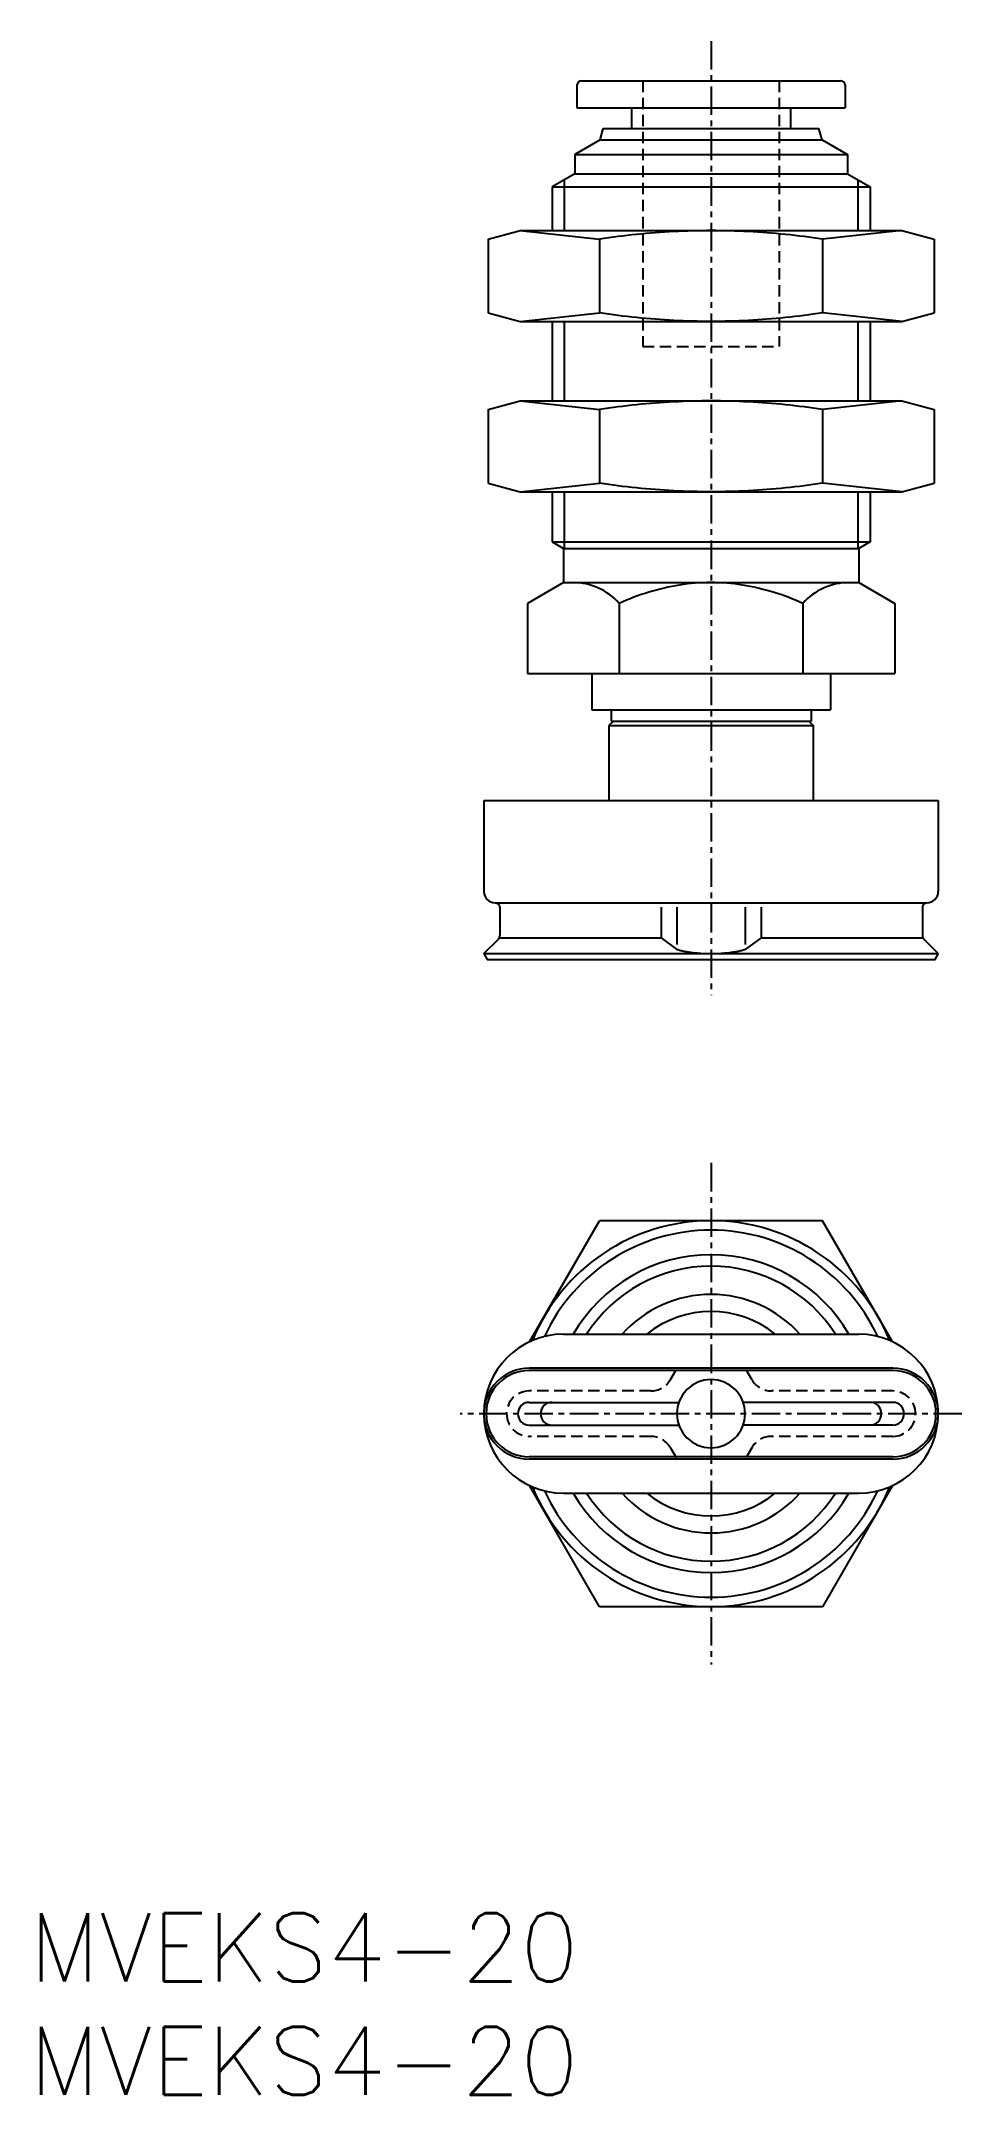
# Model space of a CAD drawing. Extents: x 0.5 to 41, y 0 to 90.4.
import ezdxf

# ---------------------------------------------------------------- set-up
doc = ezdxf.new("R2010")
doc.units = 0
doc.linetypes.add('CENTER', pattern=[2, 1.25, -0.25, 0.25, -0.25])
doc.linetypes.add('DASHED', pattern=[0.75, 0.5, -0.25])
doc.layers.get('0').update_dxf_attribs({"linetype": 'CONTINUOUS'})
doc.layers.add('CENTER', color=1, linetype='CENTER')
doc.styles.get("Standard").update_dxf_attribs({"font": 'txt.shx'})

# ---------------------------------------------------------------- blocks, each defined once
blk = doc.blocks.new('*U10')
at = {"color": 7, "linetype": 'CONTINUOUS'}
blk.add_text('MVEKS4-20', height=3, dxfattribs=at).set_placement((0, 0))
blk = doc.blocks.new('*U11')
at = {"color": 7, "linetype": 'CONTINUOUS'}
blk.add_text('MVEKS4-20', height=3, dxfattribs=at).set_placement((0, 5))

msp = doc.modelspace()

# ---------------------------------------------------------------- linework, layer by layer
at = {"color": 7, "linetype": 'CONTINUOUS'}
for p, q in [((24.3, 88.7), (35.7, 88.7)), ((24.1, 88.5), (24.1, 87.5)), ((35.9, 88.5), (35.9, 87.5)), ((24.1, 87.5), (35.9, 87.5)), ((26.5, 87.5), (26.5, 86.6)), ((33.5, 87.5), (33.5, 86.6)), ((25.116, 86.1), (24, 85.456)), ((25.116, 86.1), (25.25, 86.6)), ((25.116, 86.1), (34.884, 86.1)), ((25.25, 86.6), (34.75, 86.6)), ((34.884, 86.1), (34.75, 86.6)), ((34.884, 86.1), (36, 85.456)), ((24, 85.456), (24, 84.6)), ((24, 85.456), (36, 85.456)), ((36, 85.456), (36, 84.6)), ((24, 84.6), (23, 84.023)), ((23.542, 84.335), (23.542, 82.1)), ((24, 84.6), (36, 84.6)), ((36, 84.6), (37, 84.023)), ((36.459, 84.335), (36.459, 82.1)), ((23, 84.023), (23, 82.1)), ((23, 84.023), (37, 84.023)), ((37, 84.023), (37, 82.1)), ((20.185, 81.721), (21.6, 82.1)), ((20.185, 81.721), (20.185, 78.479)), ((21.6, 82.1), (38.4, 82.1)), ((25.093, 81.721), (25.093, 78.479)), ((34.907, 81.721), (34.907, 78.479)), ((38.4, 82.1), (39.815, 81.721)), ((39.815, 81.721), (39.815, 78.479)), ((20.185, 78.479), (21.6, 78.1)), ((21.6, 78.1), (38.4, 78.1)), ((23, 78.1), (23, 74.6)), ((23.542, 78.1), (23.542, 74.6)), ((36.459, 78.1), (36.459, 74.6)), ((37, 78.1), (37, 74.6)), ((38.4, 78.1), (39.815, 78.479)), ((20.185, 74.221), (21.6, 74.6)), ((20.185, 74.221), (20.185, 70.979)), ((21.6, 74.6), (38.4, 74.6)), ((25.093, 74.221), (25.093, 70.979)), ((34.907, 74.221), (34.907, 70.979)), ((38.4, 74.6), (39.815, 74.221)), ((39.815, 74.221), (39.815, 70.979)), ((20.185, 70.979), (21.6, 70.6)), ((21.6, 70.6), (38.4, 70.6)), ((23, 70.6), (23, 68.389)), ((23.542, 70.6), (23.542, 68.1)), ((36.459, 70.6), (36.459, 68.1)), ((37, 70.6), (37, 68.389)), ((38.4, 70.6), (39.815, 70.979)), ((23, 68.389), (37, 68.389)), ((23, 68.389), (23.5, 68.1)), ((23.5, 68.1), (23.5, 66.6)), ((23.5, 68.1), (36.5, 68.1)), ((37, 68.389), (36.5, 68.1)), ((36.5, 68.1), (36.5, 66.6)), ((23.5, 66.6), (21.917, 65.686)), ((23.5, 66.6), (36.5, 66.6)), ((36.5, 66.6), (38.083, 65.686)), ((21.917, 65.686), (21.917, 62.6)), ((25.959, 65.686), (25.959, 62.6)), ((34.041, 65.686), (34.041, 62.6)), ((38.083, 65.686), (38.083, 62.6)), ((21.917, 62.6), (38.083, 62.6)), ((24.75, 62.6), (24.75, 61)), ((35.25, 62.6), (35.25, 61)), ((24.75, 61), (35.25, 61)), ((25.6, 61), (25.6, 60.5)), ((34.4, 61), (34.4, 60.5)), ((25.7, 60.5), (25.5, 60.3)), ((25.5, 60.3), (25.5, 57)), ((25.5, 60.3), (34.5, 60.3)), ((25.6, 60.5), (34.4, 60.5)), ((34.3, 60.5), (34.5, 60.3)), ((34.5, 60.3), (34.5, 57)), ((20, 57), (40, 57)), ((20, 57), (20, 53)), ((40, 57), (40, 53)), ((20.5, 52.5), (39.5, 52.5)), ((20.7, 52.3), (20.7, 51.043)), ((27.8, 52.3), (27.8, 50.96)), ((28.5, 52.3), (28.5, 50.657)), ((31.5, 52.3), (31.5, 50.657)), ((32.2, 52.3), (32.2, 50.96)), ((39.3, 52.3), (39.3, 51.043)), ((20, 50.26), (20.641, 50.901)), ((20.7, 50.96), (27.8, 50.96)), ((27.8, 50.96), (28.5, 50.448)), ((32.2, 50.96), (31.5, 50.448)), ((32.2, 50.96), (39.3, 50.96)), ((40, 50.26), (39.359, 50.901)), ((20, 50.26), (40, 50.26)), ((20, 50.26), (20.15, 50)), ((20.15, 50), (39.85, 50)), ((40, 50.26), (39.85, 50)), ((22.015, 33.169), (25.093, 38.5)), ((34.907, 38.5), (25.093, 38.5)), ((37.985, 33.169), (34.907, 38.5)), ((23.5, 33.5), (36.5, 33.5)), ((25.093, 21.5), (22.015, 26.831)), ((23.5, 26.5), (36.5, 26.5)), ((37.985, 26.831), (34.907, 21.5)), ((34.907, 21.5), (25.093, 21.5))]:
    msp.add_line(p, q, dxfattribs=at)
at = {"color": 3, "linetype": 'DASHED'}
for p, q in [((27, 88.7), (27, 77)), ((33, 88.7), (33, 77)), ((27, 77), (33, 77)), ((28.211, 31.5), (28.5, 32)), ((31.789, 31.5), (31.5, 32)), ((27.345, 31), (22, 31)), ((38, 31), (32.655, 31)), ((27.345, 29), (22, 29)), ((38, 29), (32.655, 29)), ((28.211, 28.5), (28.5, 28)), ((31.789, 28.5), (31.5, 28))]:
    msp.add_line(p, q, dxfattribs=at)
at = {"color": 3, "linetype": 'CONTINUOUS'}
for p, q in [((38, 32), (22, 32)), ((38, 31.9), (22, 31.9)), ((22, 30.5), (28.586, 30.5)), ((38, 30.5), (31.414, 30.5)), ((22, 29.5), (28.586, 29.5)), ((38, 29.5), (31.414, 29.5)), ((38, 28.1), (22, 28.1)), ((38, 28), (22, 28))]:
    msp.add_line(p, q, dxfattribs=at)
at = {"color": 7, "linetype": 'CONTINUOUS'}
for points in [[(21.6, 82.1), (23.346, 81.91), (25.093, 81.721)], [(38.4, 82.1), (36.654, 81.91), (34.907, 81.721)], [(21.6, 78.1), (23.346, 78.29), (25.093, 78.479)], [(38.4, 78.1), (36.654, 78.29), (34.907, 78.479)], [(21.6, 74.6), (23.346, 74.41), (25.093, 74.221)], [(38.4, 74.6), (36.654, 74.41), (34.907, 74.221)], [(21.6, 70.6), (23.346, 70.79), (25.093, 70.979)], [(38.4, 70.6), (36.654, 70.79), (34.907, 70.979)]]:
    msp.add_lwpolyline(points, dxfattribs=at)
for points in [[(34.907, 81.721, 0.025379), (31.643, 82.057, 0.025956), (28.358, 82.057, 0.025382), (25.093, 81.721)], [(34.907, 78.479, -0.025379), (31.643, 78.143, -0.025956), (28.358, 78.143, -0.025382), (25.093, 78.479)], [(34.907, 74.221, 0.025379), (31.643, 74.557, 0.025956), (28.358, 74.557, 0.025382), (25.093, 74.221)], [(34.907, 70.979, -0.025379), (31.643, 70.643, -0.025956), (28.358, 70.643, -0.025382), (25.093, 70.979)], [(34.041, 65.686, 0.067071), (31.385, 66.49, 0.079618), (28.613, 66.49, 0.067027), (25.959, 65.686)], [(28.5, 50.448, 0.02345), (28.657, 50.405, 0.02345), (28.826, 50.368, 0.02345), (29.006, 50.336, 0.02345), (29.194, 50.309, 0.02345), (29.389, 50.288, 0.02345), (29.59, 50.272, 0.02345), (29.794, 50.263, 0.02345), (30, 50.26, 0.02345), (30.206, 50.263, 0.02345), (30.41, 50.272, 0.02345), (30.611, 50.288, 0.02345), (30.806, 50.309, 0.02345), (30.994, 50.336, 0.02345), (31.174, 50.368, 0.02345), (31.343, 50.405, 0.02345), (31.5, 50.448, -1)]]:
    msp.add_lwpolyline(points, format="xyb", dxfattribs=at)
for centre, radius, start, end in [((24.3, 88.5), 0.2, 90, 180), ((35.7, 88.5), 0.2, 0, 90), ((23.938, 63.909), 2.691, 41.32949, 90), ((36.062, 63.909), 2.691, 90, 138.67051), ((20.5, 53), 0.5, 180, 270), ((20.5, 52.3), 0.2, 0, 90), ((39.5, 52.3), 0.2, 90, 180), ((39.5, 53), 0.5, 270, 0), ((20.5, 51.043), 0.2, 314.99999, 0), ((39.5, 51.043), 0.2, 180, 225.00001), ((30, 30), 8.5, 22.28042, 157.71958), ((30, 30), 8.083, 24.86986, 155.13014), ((30, 30), 7, 30.00005, 149.99995), ((30, 30), 6.5, 32.57897, 147.42103), ((30, 30), 5.25, 41.81031, 138.18969), ((30, 30), 4.5, 51.05756, 128.94244), ((23.5, 30), 3.5, 90, 180), ((36.5, 30), 3.5, 0, 90), ((30, 30), 1.5, 0, 180), ((23.5, 30), 3.5, 180, 270), ((30, 30), 1.5, 180, 0), ((36.5, 30), 3.5, 270, 0), ((30, 30), 8.5, 202.28042, 337.71958), ((30, 30), 8.083, 204.86986, 335.13014), ((30, 30), 7, 210.00005, 329.99995), ((30, 30), 6.5, 212.57897, 327.42103), ((30, 30), 5.25, 221.81031, 318.18969), ((30, 30), 4.5, 231.05756, 308.94244)]:
    msp.add_arc(centre, radius, start, end, dxfattribs=at)
at = {"color": 3, "linetype": 'CONTINUOUS'}
for centre, radius, start, end in [((22, 30), 2, 90, 180), ((22, 30), 1.9, 90, 180), ((38, 30), 2, 0, 90), ((38, 30), 1.9, 0, 90), ((22, 30), 2, 180, 270), ((22, 30), 1.9, 180, 270), ((22, 30), 0.5, 90, 180), ((22, 30), 0.5, 180, 270), ((23, 30), 0.5, 90, 180), ((23, 30), 0.5, 180, 270), ((37, 30), 0.5, 0, 90), ((37, 30), 0.5, 270, 0), ((38, 30), 0.5, 0, 90), ((38, 30), 2, 270, 0), ((38, 30), 1.9, 270, 0), ((38, 30), 0.5, 270, 0)]:
    msp.add_arc(centre, radius, start, end, dxfattribs=at)
at = {"color": 3, "linetype": 'DASHED'}
for centre, start, end in [((22, 30), 90, 180), ((27.345, 32), 270, 330), ((32.655, 32), 210, 270), ((38, 30), 0, 90), ((22, 30), 180, 270), ((38, 30), 270, 0), ((27.345, 28), 30, 90), ((32.655, 28), 90, 150)]:
    msp.add_arc(centre, 1, start, end, dxfattribs=at)
at = {"color": 7, "linetype": 'CONTINUOUS'}
msp.add_point((39.85, 50), dxfattribs=at)
at = {"layer": 'CENTER', "color": 1, "linetype": 'CENTER'}
for p, q in [((30, 90.447), (30, 48.43)), ((30, 41.04), (30, 18.96)), ((41.04, 30), (18.96, 30))]:
    msp.add_line(p, q, dxfattribs=at)

# ---------------------------------------------------------------- block references
at = {"color": 7, "linetype": 'CONTINUOUS'}
for name in ['*U11', '*U10']:
    msp.add_blockref(name, (0, 0), dxfattribs=at)

doc.saveas('drawing.dxf')
